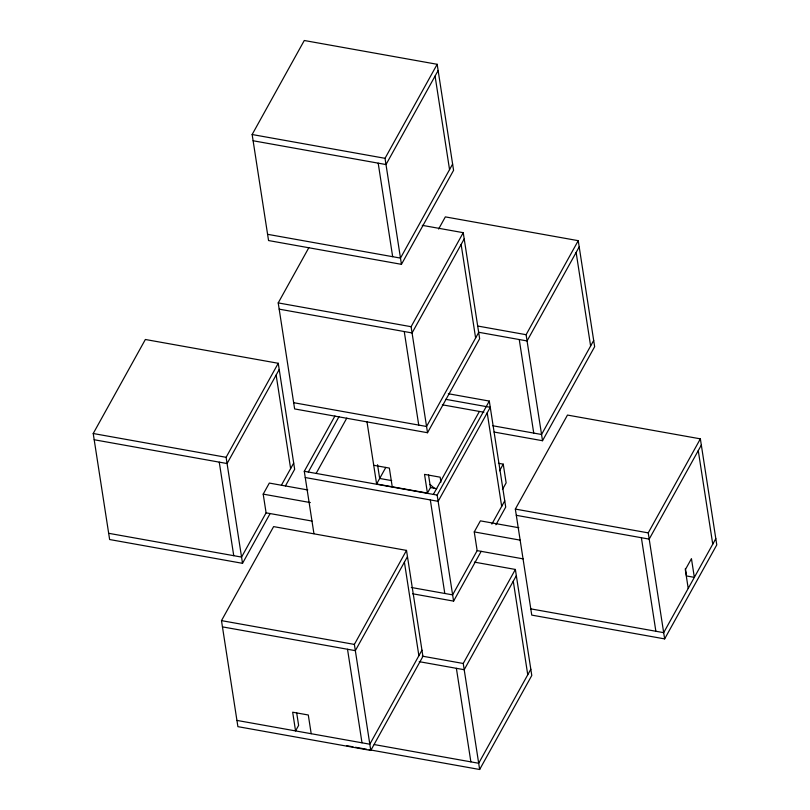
<?xml version="1.0" encoding="UTF-8"?>
<svg xmlns="http://www.w3.org/2000/svg" width="810" height="810" viewBox="0 0 810 810"><rect width="100%" height="100%" fill="white"/><g stroke="black" fill="none" stroke-linecap="round" stroke-linejoin="round"><path stroke-width="1.21" d="M252.143 134.521L304.276 40.5L437.167 64.294L453.58 170.313L401.446 264.333L268.555 240.55L252.143 134.521L385.033 158.315L401.446 264.333M270.125 513.55L242.524 563.325L109.633 539.531L93.221 433.512L145.355 339.491L278.245 363.285L294.658 469.304L285.454 485.899M422.253 225.342L463.239 232.683L479.652 338.701L427.518 432.722L294.627 408.928L278.215 302.91L308.883 247.607M385.033 158.315L437.167 64.294M438.139 70.531L386.005 164.552L253.115 140.758M242.524 563.325L226.111 457.306L278.245 363.285M279.207 369.522L227.073 463.543L94.183 439.749M108.672 533.304L241.562 557.088L266.095 512.841L263.199 494.13L269.325 483.074L307.79 489.959M452.618 164.076L400.484 258.096L267.594 234.313M281.424 485.19L293.696 463.067M221.484 620.632L273.618 526.611L406.509 550.395L422.921 656.424L370.788 750.445L237.897 726.651L221.484 620.632L354.375 644.416L370.788 750.445M313.936 533.668L304.287 471.298L334.945 415.996M438.605 229.048L445.348 216.888L578.239 240.671L594.651 346.7L542.518 440.721L494.08 432.044M308.316 472.007L338.985 416.694M316.133 473.404L346.801 418.092M427.518 432.722L411.105 326.703L463.239 232.683M464.201 238.92L412.067 332.94L279.177 309.147M428.52 474.842L430.495 487.559L427.427 493.087L376.609 483.995L385.813 467.4M478.69 332.464L426.556 426.485L293.666 402.692M433.39 494.394L479.388 411.44M354.375 644.416L406.509 550.395M412.604 593.771L453.59 601.111L437.167 495.092L489.301 401.072L448.325 393.731M542.518 440.721L526.105 334.702L578.239 240.671M407.47 556.632L355.337 650.653L222.446 626.869M579.201 246.908L527.067 340.939L478.386 332.221M499.557 470.792L503.243 464.15L498.433 463.29M411.338 587.483L452.618 594.874L477.151 550.628L474.255 531.917L480.391 520.86L518.856 527.745M502.453 489.493L506.139 482.861L503.243 464.15M421.949 650.187L369.816 744.208L236.925 720.414M491.873 524.08L504.751 500.853M593.689 340.463L541.556 434.484L492.834 425.766M453.59 601.111L481.18 551.337M495.902 524.789L505.713 507.09L489.301 401.072M515.342 509.085L567.476 415.064L700.366 438.848L716.779 544.877L664.645 638.898L531.755 615.104L515.342 509.085L648.233 532.879L664.645 638.898M369.117 749.716L479.652 769.5L463.239 663.481L515.373 569.45L474.387 562.12M516.334 575.687L464.201 669.718L419.236 661.669M530.823 669.242L478.69 763.263L374.281 744.572M479.652 769.5L531.785 675.479L515.373 569.45M648.233 532.879L700.366 438.848M701.328 445.085L649.195 539.116L516.304 515.322M715.817 538.64L663.684 632.661L530.793 608.867M477.667 326.025L526.105 334.702M278.215 302.91L411.105 326.703M445.692 399.32L490.273 407.308L438.139 501.329L305.248 477.535M442.361 404.808L483.853 412.239M373.714 465.284L389.347 468.079L392.242 486.79M391.706 480.613L379.677 478.457L377.551 464.737M430.495 487.559L436.742 488.673M93.221 433.512L226.111 457.306M304.287 471.298L437.167 495.092M263.199 494.13L310.341 502.575M474.255 531.917L520.162 540.138M266.095 512.841L312.002 521.063M477.151 550.628L523.058 558.849M422.253 656.14L463.239 663.481M346.761 745.706L352.968 746.82M355.458 747.265L366.636 749.27M430.009 484.441L434.403 488.258M698.26 450.623L712.749 544.168M685.371 568.468L686.526 575.951L694.342 577.358L691.446 558.647L685.321 569.703L688.216 588.414M641.378 537.708L655.867 631.263M576.133 252.447L590.622 345.992M519.25 339.532L533.739 433.087M435.071 76.059L449.55 169.604M461.133 244.448L475.622 337.993M487.205 412.837L501.684 506.382M513.277 581.226L527.755 674.77M440.934 482.163L440.164 477.181L424.531 474.376L427.427 493.087M378.189 163.154L392.668 256.699M404.251 331.543L418.74 425.088M430.323 499.932L444.801 593.477M456.384 668.311L470.873 761.866M404.403 562.16L418.881 655.715M366.96 421.625L376.609 483.995M347.52 649.255L361.999 742.81M276.139 375.05L290.628 468.595M311.192 733.708L308.296 714.997L292.663 712.203L295.559 730.914L298.627 725.385L296.693 712.911M219.257 462.145L233.746 555.69"/></g></svg>
